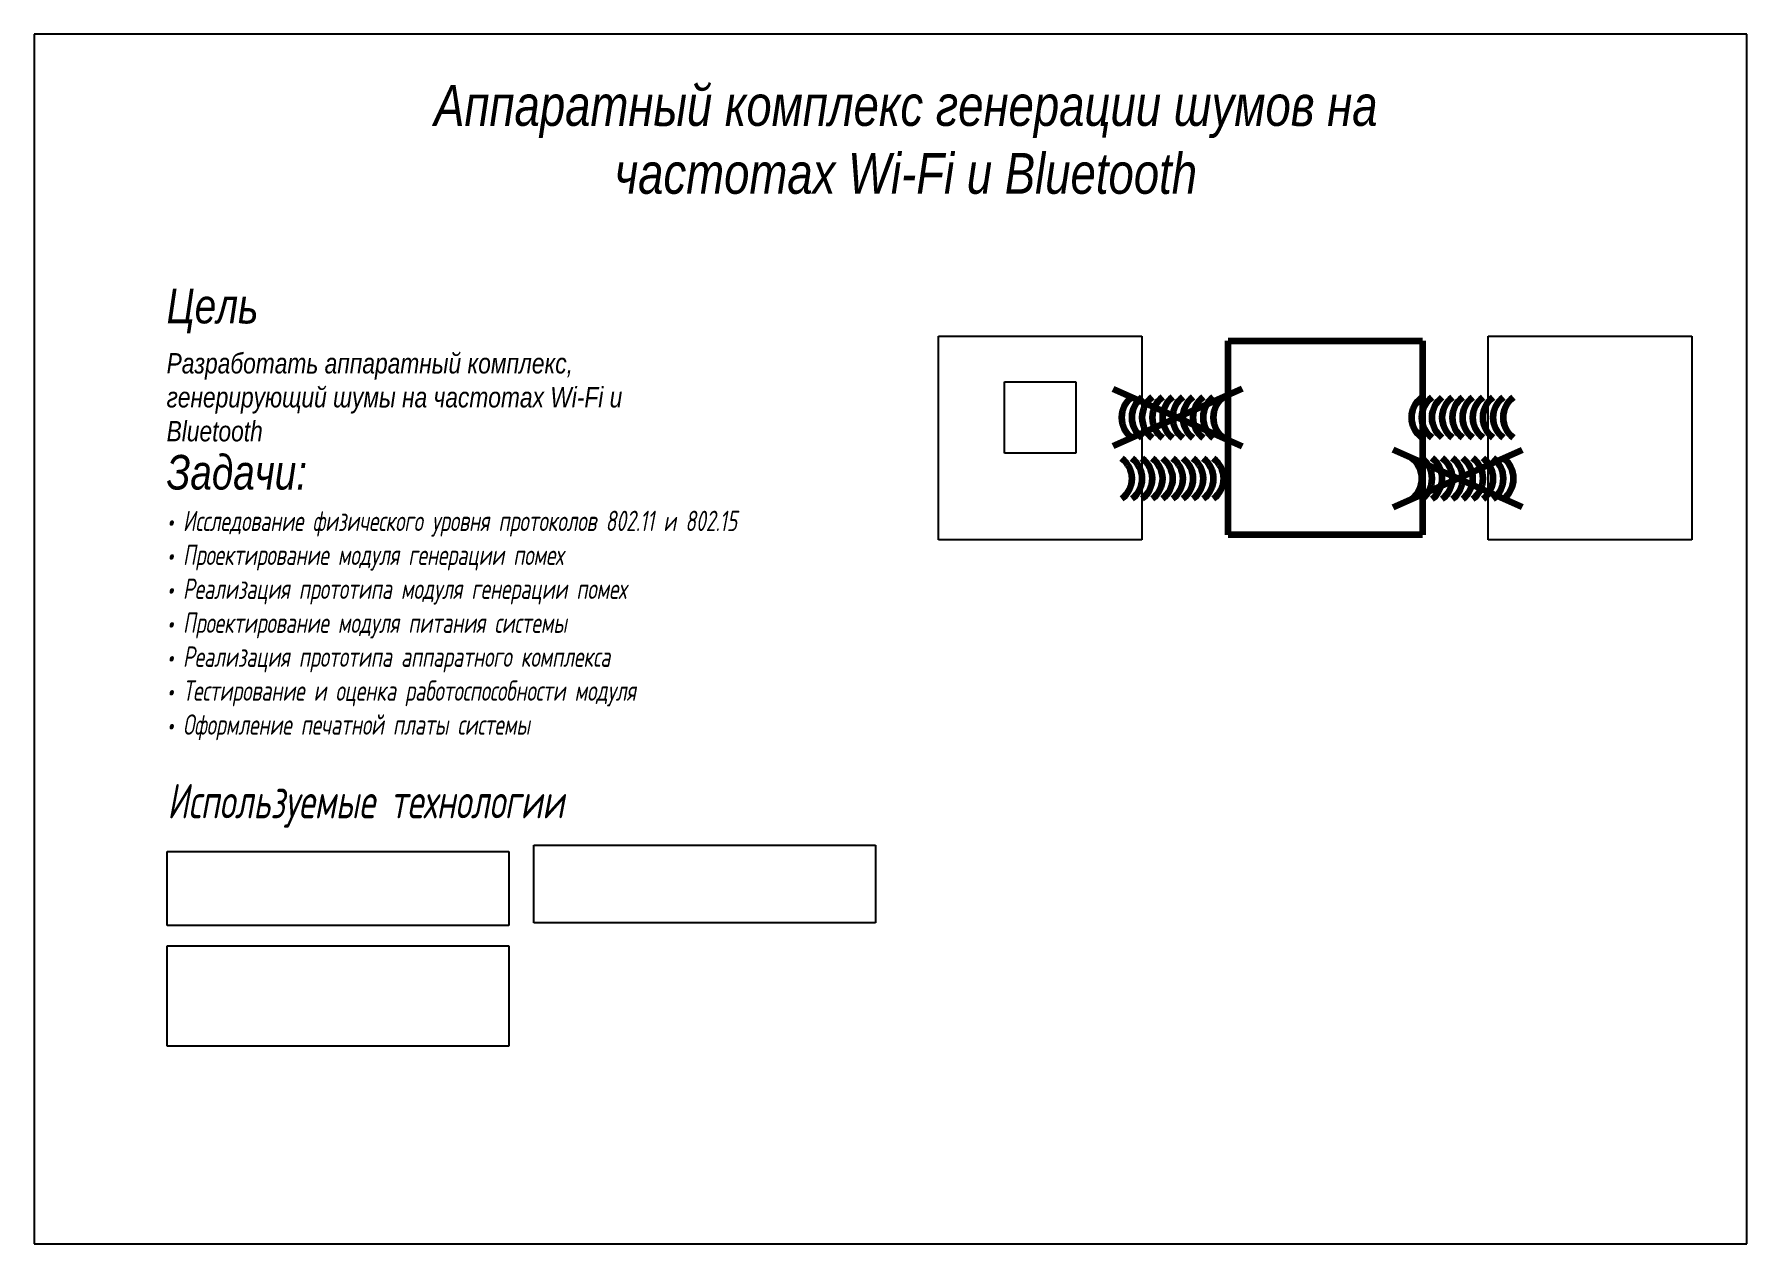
# Model space of a CAD drawing. Header units: millimetres. Extents: x 0 to 841, y 0 to 1208.
# Drawn here: x 0 to 841, y 614 to 1208 of the extents above; entities that cross this region are included whole.
import ezdxf

# ---------------------------------------------------------------- set-up
doc = ezdxf.new("R2010")
doc.units = ezdxf.units.MM
doc.layers.add('Lines', color=171, linetype='Continuous', lineweight=100)
doc.styles.add('Ш-2П', font='ariali.ttf', dxfattribs={"width": 0.8, "height": 2.5})
doc.styles.add('Ш-5', font='ariali.ttf', dxfattribs={"width": 0.8, "height": 5})
doc.styles.add('ШЧ', font='isocpeui.ttf', dxfattribs={"width": 0.7, "height": 5})
picture_1 = doc.add_image_def('image1.png', size_in_pixel=(1920, 436))
picture_2 = doc.add_image_def('image2.png', size_in_pixel=(1829, 396))
picture_3 = doc.add_image_def('image3.png', size_in_pixel=(2045, 600))
picture_4 = doc.add_image_def('image4.png', size_in_pixel=(512, 512))
picture_5 = doc.add_image_def('image5.png', size_in_pixel=(512, 512))
picture_6 = doc.add_image_def('image6.png', size_in_pixel=(418, 417))
picture_7 = doc.add_image_def('image7.png', size_in_pixel=(512, 512))

# ---------------------------------------------------------------- blocks, each defined once
blk = doc.blocks.new('*U12')
at = {"layer": 'Lines'}
blk.add_arc((10, 0), 12.5, 126.8699, 233.1301, dxfattribs=at)
blk = doc.blocks.new('*U13')
at = {"layer": 'Lines', "color": 0, "linetype": 'ByBlock', "lineweight": -2, "transparency": 16777216}
for p in [(0, 0), (5, 0), (10, 0), (15, 0), (20, 0), (25, 0), (30, 0), (35, 0), (40, 0), (45, 0)]:
    blk.add_blockref('*U12', p, dxfattribs=at)
blk = doc.blocks.new('*U16')
at = {"layer": 'Lines'}
blk.add_arc((10, 0), 12.5, 126.8699, 233.1301, dxfattribs=at)
blk = doc.blocks.new('*U17')
at = {"layer": 'Lines', "color": 0, "linetype": 'ByBlock', "lineweight": -2, "transparency": 16777216}
for p in [(0, 0), (5, 0), (10, 0), (15, 0), (20, 0), (25, 0), (30, 0), (35, 0), (40, 0), (45, 0)]:
    blk.add_blockref('*U16', p, dxfattribs=at)
blk = doc.blocks.new('*U22')
at = {"layer": 'Lines'}
blk.add_arc((10, 0), 12.5, 126.8699, 233.1301, dxfattribs=at)
blk = doc.blocks.new('*U23')
at = {"layer": 'Lines', "color": 0, "linetype": 'ByBlock', "lineweight": -2, "transparency": 16777216}
for p in [(0, 0), (5, 0), (10, 0), (15, 0), (20, 0), (25, 0), (30, 0), (35, 0), (40, 0), (45, 0)]:
    blk.add_blockref('*U22', p, dxfattribs=at)
blk = doc.blocks.new('*U24')
at = {"layer": 'Lines'}
blk.add_arc((10, 0), 12.5, 126.8699, 233.1301, dxfattribs=at)
blk = doc.blocks.new('*U25')
at = {"layer": 'Lines', "color": 0, "linetype": 'ByBlock', "lineweight": -2, "transparency": 16777216}
for p in [(0, 0), (5, 0), (10, 0), (15, 0), (20, 0), (25, 0), (30, 0), (35, 0), (40, 0), (45, 0)]:
    blk.add_blockref('*U24', p, dxfattribs=at)

msp = doc.modelspace()

# ---------------------------------------------------------------- linework, layer by layer
for p, q in [((841, 1208), (0, 1208)), ((0, 1208), (0, 614)), ((841, 614), (841, 1208)), ((0, 614), (841, 614))]:
    msp.add_line(p, q)
at = {"layer": 'Lines', "lineweight": 100}
for p, q in [((529.87, 1033.84), (593.14, 1005.72)), ((593.14, 1033.84), (529.87, 1005.72))]:
    msp.add_line(p, q, dxfattribs=at)
at = {"layer": 'Lines'}
for p, q in [((730.64, 975.72, 5), (667.37, 1003.84, 5)), ((667.37, 975.72, 5), (730.64, 1003.84, 5))]:
    msp.add_line(p, q, dxfattribs=at)

# ---------------------------------------------------------------- block references
at = {"layer": 'Lines', "lineweight": 100}
msp.add_blockref('*U17', (536.5, 1019.78), dxfattribs=at)
at = {"layer": 'Lines', "xscale": -1, "rotation": 180}
msp.add_blockref('*U23', (679, 1019.78), dxfattribs=at)
at = {"layer": 'Lines', "lineweight": 100, "xscale": -1}
msp.add_blockref('*U13', (581.5, 989.78, -5), dxfattribs=at)
at = {"layer": 'Lines', "rotation": 180}
msp.add_blockref('*U25', (724, 989.78, 5), dxfattribs=at)

# ---------------------------------------------------------------- texts
at = {"attachment_point": 1}
for s, width, gutter_width, heights, insert, char_height, style in [('\\pxqc;Аппаратный комплекс генерации шумов на частотах Wi-Fi и Bluetooth', 481.0537, 12.5, [0], (187.5, 1183), 20, 'Ш-5'), ('• Исследование физического уровня протоколов 802.11 и 802.15\\P• Проектирование модуля генерации помех\\P• Реализация прототипа модуля генерации помех\\P• Проектирование модуля питания системы\\P• Реализация прототипа аппаратного комплекса\\P• Тестирование и оценка работоспособности модуля\\P• Оформление печатной платы системы', 304.3269, 35, [116.55], (65, 974), 10, 'ШЧ'), ('Используемые технологии', 250.8442, 35, [16.77], (65.33, 839.91), 17, 'ШЧ')]:
    msp.add_mtext_dynamic_manual_height_columns(s, width=width, gutter_width=gutter_width, heights=heights, dxfattribs=dict(at, insert=insert, char_height=char_height, style=style))
at = {"attachment_point": 1, "style": 'Ш-2П'}
for s, insert, char_height, width in [('Цель', (65, 1083), 17, 113.2529), ('Разработать аппаратный комплекс, генерирующий шумы на частотах Wi-Fi и Bluetooth', (65, 1051.4), 10, 238.7088), ('Задачи:', (65, 1001.4), 17, 113.2529)]:
    msp.add_mtext(s, dxfattribs=dict(at, insert=insert, char_height=char_height, width=width))

# ---------------------------------------------------------------- pictures from other files: only their frames are drawn
image = msp.add_image(picture_4, insert=(444, 959.78), size_in_units=(100, 100))
image.dxf.flags = 15
image = msp.add_image(picture_5, insert=(714, 959.78), size_in_units=(100, 100))
image.dxf.flags = 15
image = msp.add_image(picture_7, insert=(476.5, 1002.28), size_in_units=(35, 35))
image.dxf.flags = 15
image = msp.add_image(picture_1, insert=(245.33, 771.58), size_in_units=(167.81, 38.11))
image.dxf.flags = 15
image = msp.add_image(picture_2, insert=(65.33, 770.24), size_in_units=(167.81, 36.33))
image.dxf.flags = 15
image = msp.add_image(picture_3, insert=(65.33, 711.01), size_in_units=(167.81, 49.24))
image.dxf.flags = 15
at = {"layer": 'Lines'}
image = msp.add_image(picture_6, insert=(586.27, 962.16), size_in_units=(95.48, 95.25), dxfattribs=at)
image.dxf.flags = 15

doc.saveas('drawing.dxf')
